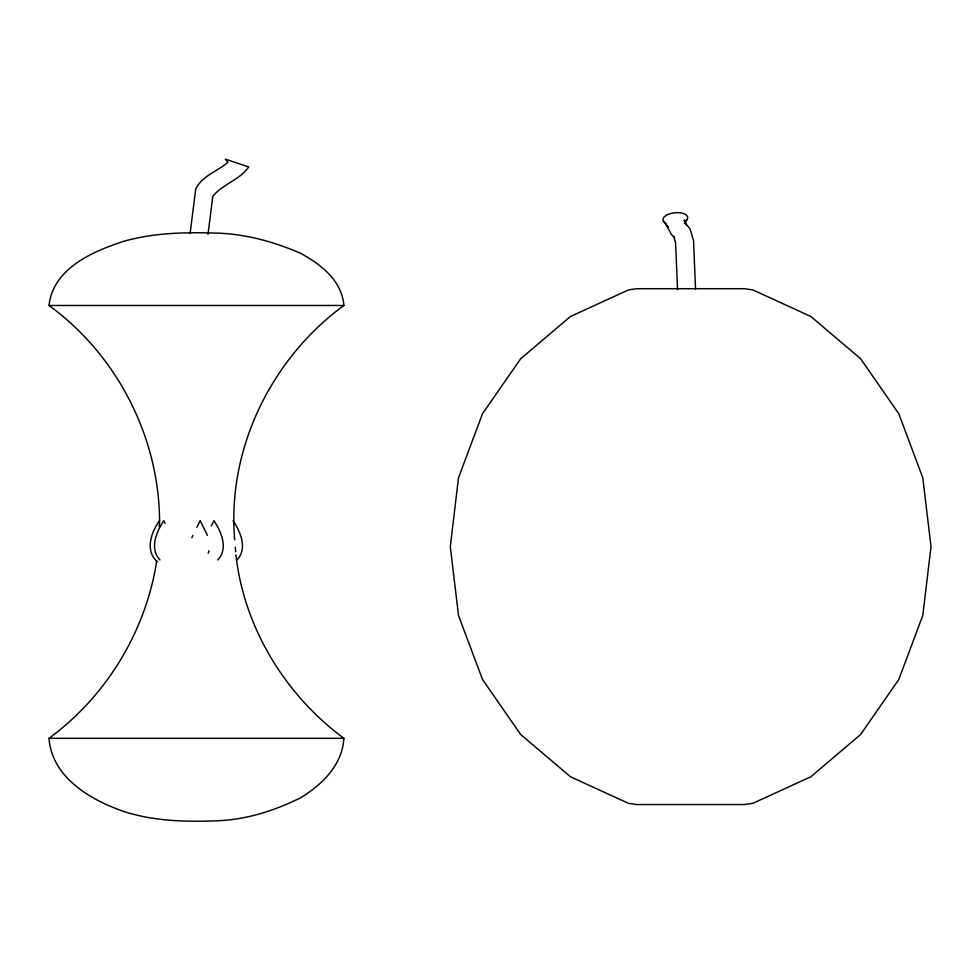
<?xml version="1.0" encoding="UTF-8"?>
<svg xmlns="http://www.w3.org/2000/svg" width="980" height="980" viewBox="0 0 980 980"><rect width="100%" height="100%" fill="white"/><g stroke="black" fill="none" stroke-linecap="round" stroke-linejoin="round"><path stroke-width="1.47" d="M156.518 560.78L156.273 563.77C144.746 633.129 105.669 696.707 49 738.308C51.952 777.201 89.584 799.337 122.721 811.097C153.37 821.338 185.465 821.963 217.425 820.774C246.519 819.648 274.755 810.644 300.701 797.745C322.298 784.551 342.265 765 343.882 738.308C285.168 694.93 244.032 627.641 235.898 554.803M159.226 526.383L159.581 521.899C159.336 437.435 117.294 355.164 49 305.478C53.141 268.728 91.765 251.823 122.721 241.631C153.578 232.615 185.551 232.125 217.425 233.142C246.213 234.122 274.388 241.876 300.701 253.355C321.011 264.465 341.873 280.599 343.882 305.478C271.142 358.57 226.735 449.636 234.722 539.845M190.12 233.522L195.743 188.736C202.909 175.285 217.229 171.598 227.875 162.264L225.351 159.128L248.712 166.955C239.451 180.259 222.521 184.081 212.782 196.38L208.03 234.196M208.201 553.247L209.01 550.76M191.847 537.836L192.864 535.423M211.3 526.015L213.934 520.637C221.174 531.662 228.634 548.482 217.829 559.911M159.556 520.637C151.288 532.018 144.489 550.968 157.486 561.76M196.845 527.363L200.165 520.637L207.454 535.423M684.787 222.889L685.988 220.696A12.262 5.819 -6 0 0 686.061 214.816A12.471 5.917 -6 0 0 669.205 213.971A12.262 5.819 -6 0 0 664.587 222.35M685.988 220.696L684.42 223.342L687.237 219.189M237.001 559.911C247.891 548.506 240.37 531.626 233.069 520.637M49 305.478L343.882 305.478M49 738.308L343.882 738.308M663.374 221.027L668.176 227.348L665.31 223.342M159.924 559.911C149.132 548.482 156.579 531.662 163.819 520.637L165.142 523.32M665.481 223.526L671.325 234.318L674.718 238.128L673.664 236.4L675.575 242.746L677.56 289.713M684.665 221.59L684.31 219.924L686.576 225.082L685.498 223.305L690.153 229.1L693.571 240.823L695.53 289.284M235.31 547.318L235.666 551.813M458.493 477.836L450.31 546.62L458.493 615.403L482.503 679.495L520.699 734.535L570.483 776.773L628.45 803.318L636.841 804.543L744.457 804.543L752.861 803.318L810.827 776.773L860.599 734.535L898.795 679.495L922.805 615.403L931 546.62L922.805 477.836L898.795 413.744L860.599 358.704L810.827 316.479L752.861 289.921L744.457 288.708L636.841 288.708L628.45 289.921L570.483 316.479L520.699 358.704L482.503 413.744L458.493 477.836"/></g></svg>
